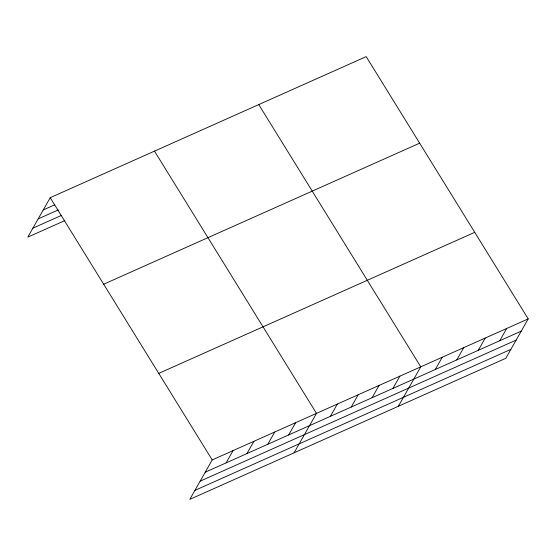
<?xml version="1.0" encoding="UTF-8"?>
<svg xmlns="http://www.w3.org/2000/svg" width="556" height="556" viewBox="0 0 556 556"><rect width="100%" height="100%" fill="white"/><g stroke="black" fill="none" stroke-linecap="round" stroke-linejoin="round"><path stroke-width="0.83" d="M528.2 318.873L212.211 459.923L189.798 499.378L505.786 358.321L528.2 318.873L366.202 56.622L50.214 197.679L27.8 237.127L64.878 220.579M226.09 462.891L233.068 450.61M246.947 453.578L253.925 441.304M267.804 444.272L274.775 431.991M288.661 434.959L295.632 422.685M294.075 452.827L316.489 413.372L154.492 151.128M330.368 416.34L337.346 404.066M351.225 407.034L358.196 394.753M372.082 397.721L379.053 385.447M392.932 388.415L399.91 376.134M398.353 406.283L420.767 366.828L258.762 104.584M435.278 369.511L442.249 357.237M456.761 359.92L463.739 347.646M478.25 350.329L485.228 338.055M499.74 340.738L506.711 328.464M43.236 209.953L54.822 204.782M38.142 218.925L58.227 209.959M32.894 228.162L61.473 215.401M103.673 284.22L419.662 143.163M158.752 373.382L474.741 232.332M205.24 472.197L521.222 331.147M200.139 481.169L516.128 340.112M194.892 490.406L510.881 349.356M50.214 197.679L212.211 459.923"/></g></svg>
